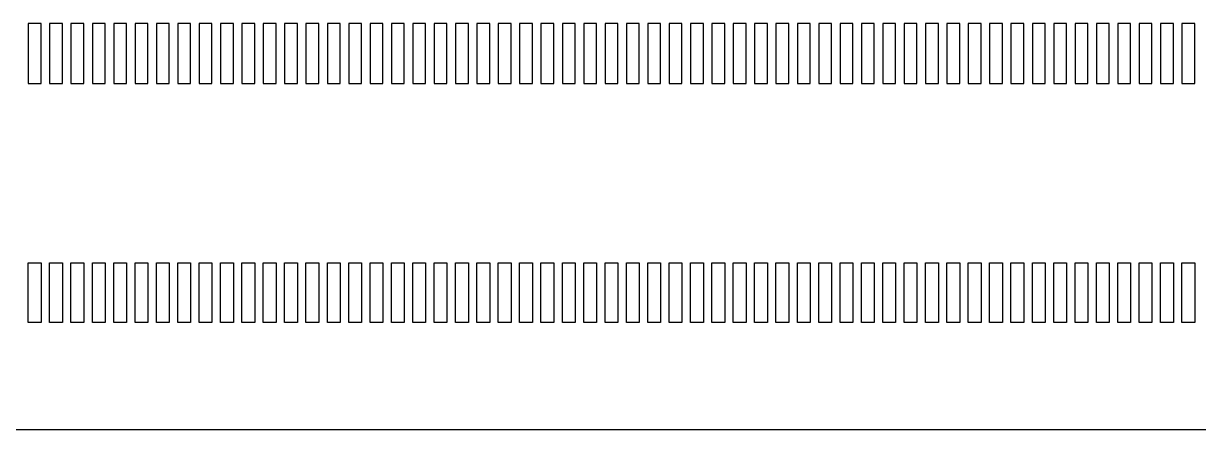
# Model space of a CAD drawing. Header units: millimetres. Extents: x 0 to 895, y 0 to 297.
# Drawn here: x 510.85 to 538.35, y 94.93 to 104.43 of the extents above; entities that cross this region are included whole.
import ezdxf

# ---------------------------------------------------------------- set-up
doc = ezdxf.new("R2010")
doc.units = ezdxf.units.MM

msp = doc.modelspace()

# ---------------------------------------------------------------- linework, layer by layer
for p, q in [((511.258, 104.425), (510.958, 104.425)), ((510.958, 104.425), (510.958, 103.025)), ((511.258, 103.025), (511.258, 104.425)), ((511.758, 104.425), (511.458, 104.425)), ((511.458, 104.425), (511.458, 103.025)), ((511.758, 103.025), (511.758, 104.425)), ((512.258, 104.425), (511.958, 104.425)), ((511.958, 104.425), (511.958, 103.025)), ((512.258, 103.025), (512.258, 104.425)), ((512.758, 104.425), (512.458, 104.425)), ((512.458, 104.425), (512.458, 103.025)), ((512.758, 103.025), (512.758, 104.425)), ((513.258, 104.425), (512.958, 104.425)), ((512.958, 104.425), (512.958, 103.025)), ((513.258, 103.025), (513.258, 104.425)), ((513.758, 104.425), (513.458, 104.425)), ((513.458, 104.425), (513.458, 103.025)), ((513.758, 103.025), (513.758, 104.425)), ((514.258, 104.425), (513.958, 104.425)), ((513.958, 104.425), (513.958, 103.025)), ((514.258, 103.025), (514.258, 104.425)), ((514.758, 104.425), (514.458, 104.425)), ((514.458, 104.425), (514.458, 103.025)), ((514.758, 103.025), (514.758, 104.425)), ((515.258, 104.425), (514.958, 104.425)), ((514.958, 104.425), (514.958, 103.025)), ((515.258, 103.025), (515.258, 104.425)), ((515.758, 104.425), (515.458, 104.425)), ((515.458, 104.425), (515.458, 103.025)), ((515.758, 103.025), (515.758, 104.425)), ((516.258, 104.425), (515.958, 104.425)), ((515.958, 104.425), (515.958, 103.025)), ((516.258, 103.025), (516.258, 104.425)), ((516.758, 104.425), (516.458, 104.425)), ((516.458, 104.425), (516.458, 103.025)), ((516.758, 103.025), (516.758, 104.425)), ((517.258, 104.425), (516.958, 104.425)), ((516.958, 104.425), (516.958, 103.025)), ((517.258, 103.025), (517.258, 104.425)), ((517.758, 104.425), (517.458, 104.425)), ((517.458, 104.425), (517.458, 103.025)), ((517.758, 103.025), (517.758, 104.425)), ((518.258, 104.425), (517.958, 104.425)), ((517.958, 104.425), (517.958, 103.025)), ((518.258, 103.025), (518.258, 104.425)), ((518.758, 104.425), (518.458, 104.425)), ((518.458, 104.425), (518.458, 103.025)), ((518.758, 103.025), (518.758, 104.425)), ((519.258, 104.425), (518.958, 104.425)), ((518.958, 104.425), (518.958, 103.025)), ((519.258, 103.025), (519.258, 104.425)), ((519.758, 104.425), (519.458, 104.425)), ((519.458, 104.425), (519.458, 103.025)), ((519.758, 103.025), (519.758, 104.425)), ((520.258, 104.425), (519.958, 104.425)), ((519.958, 104.425), (519.958, 103.025)), ((520.258, 103.025), (520.258, 104.425)), ((520.758, 104.425), (520.458, 104.425)), ((520.458, 104.425), (520.458, 103.025)), ((520.758, 103.025), (520.758, 104.425)), ((521.258, 104.425), (520.958, 104.425)), ((520.958, 104.425), (520.958, 103.025)), ((521.258, 103.025), (521.258, 104.425)), ((521.758, 104.425), (521.458, 104.425)), ((521.458, 104.425), (521.458, 103.025)), ((521.758, 103.025), (521.758, 104.425)), ((522.258, 104.425), (521.958, 104.425)), ((521.958, 104.425), (521.958, 103.025)), ((522.258, 103.025), (522.258, 104.425)), ((522.758, 104.425), (522.458, 104.425)), ((522.458, 104.425), (522.458, 103.025)), ((522.758, 103.025), (522.758, 104.425)), ((523.258, 104.425), (522.958, 104.425)), ((522.958, 104.425), (522.958, 103.025)), ((523.258, 103.025), (523.258, 104.425)), ((523.758, 104.425), (523.458, 104.425)), ((523.458, 104.425), (523.458, 103.025)), ((523.758, 103.025), (523.758, 104.425)), ((524.258, 104.425), (523.958, 104.425)), ((523.958, 104.425), (523.958, 103.025)), ((524.258, 103.025), (524.258, 104.425)), ((524.758, 104.425), (524.458, 104.425)), ((524.458, 104.425), (524.458, 103.025)), ((524.758, 103.025), (524.758, 104.425)), ((525.258, 104.425), (524.958, 104.425)), ((524.958, 104.425), (524.958, 103.025)), ((525.258, 103.025), (525.258, 104.425)), ((525.758, 104.425), (525.458, 104.425)), ((525.458, 104.425), (525.458, 103.025)), ((525.758, 103.025), (525.758, 104.425)), ((526.258, 104.425), (525.958, 104.425)), ((525.958, 104.425), (525.958, 103.025)), ((526.258, 103.025), (526.258, 104.425)), ((526.758, 104.425), (526.458, 104.425)), ((526.458, 104.425), (526.458, 103.025)), ((526.758, 103.025), (526.758, 104.425)), ((527.258, 104.425), (526.958, 104.425)), ((526.958, 104.425), (526.958, 103.025)), ((527.258, 103.025), (527.258, 104.425)), ((527.758, 104.425), (527.458, 104.425)), ((527.458, 104.425), (527.458, 103.025)), ((527.758, 103.025), (527.758, 104.425)), ((528.258, 104.425), (527.958, 104.425)), ((527.958, 104.425), (527.958, 103.025)), ((528.258, 103.025), (528.258, 104.425)), ((528.758, 104.425), (528.458, 104.425)), ((528.458, 104.425), (528.458, 103.025)), ((528.758, 103.025), (528.758, 104.425)), ((529.258, 104.425), (528.958, 104.425)), ((528.958, 104.425), (528.958, 103.025)), ((529.258, 103.025), (529.258, 104.425)), ((529.758, 104.425), (529.458, 104.425)), ((529.458, 104.425), (529.458, 103.025)), ((529.758, 103.025), (529.758, 104.425)), ((530.258, 104.425), (529.958, 104.425)), ((529.958, 104.425), (529.958, 103.025)), ((530.258, 103.025), (530.258, 104.425)), ((530.758, 104.425), (530.458, 104.425)), ((530.458, 104.425), (530.458, 103.025)), ((530.758, 103.025), (530.758, 104.425)), ((531.258, 104.425), (530.958, 104.425)), ((530.958, 104.425), (530.958, 103.025)), ((531.258, 103.025), (531.258, 104.425)), ((531.758, 104.425), (531.458, 104.425)), ((531.458, 104.425), (531.458, 103.025)), ((531.758, 103.025), (531.758, 104.425)), ((532.258, 104.425), (531.958, 104.425)), ((531.958, 104.425), (531.958, 103.025)), ((532.258, 103.025), (532.258, 104.425)), ((532.758, 104.425), (532.458, 104.425)), ((532.458, 104.425), (532.458, 103.025)), ((532.758, 103.025), (532.758, 104.425)), ((533.258, 104.425), (532.958, 104.425)), ((532.958, 104.425), (532.958, 103.025)), ((533.258, 103.025), (533.258, 104.425)), ((533.758, 104.425), (533.458, 104.425)), ((533.458, 104.425), (533.458, 103.025)), ((533.758, 103.025), (533.758, 104.425)), ((534.258, 104.425), (533.958, 104.425)), ((533.958, 104.425), (533.958, 103.025)), ((534.258, 103.025), (534.258, 104.425)), ((534.758, 104.425), (534.458, 104.425)), ((534.458, 104.425), (534.458, 103.025)), ((534.758, 103.025), (534.758, 104.425)), ((535.258, 104.425), (534.958, 104.425)), ((534.958, 104.425), (534.958, 103.025)), ((535.258, 103.025), (535.258, 104.425)), ((535.758, 104.425), (535.458, 104.425)), ((535.458, 104.425), (535.458, 103.025)), ((535.758, 103.025), (535.758, 104.425)), ((536.258, 104.425), (535.958, 104.425)), ((535.958, 104.425), (535.958, 103.025)), ((536.258, 103.025), (536.258, 104.425)), ((536.758, 104.425), (536.458, 104.425)), ((536.458, 104.425), (536.458, 103.025)), ((536.758, 103.025), (536.758, 104.425)), ((537.258, 104.425), (536.958, 104.425)), ((536.958, 104.425), (536.958, 103.025)), ((537.258, 103.025), (537.258, 104.425)), ((537.758, 104.425), (537.458, 104.425)), ((537.458, 104.425), (537.458, 103.025)), ((537.758, 103.025), (537.758, 104.425)), ((538.258, 104.425), (537.958, 104.425)), ((537.958, 104.425), (537.958, 103.025)), ((538.258, 103.025), (538.258, 104.425)), ((510.958, 103.025), (511.258, 103.025)), ((511.458, 103.025), (511.758, 103.025)), ((511.958, 103.025), (512.258, 103.025)), ((512.458, 103.025), (512.758, 103.025)), ((512.958, 103.025), (513.258, 103.025)), ((513.458, 103.025), (513.758, 103.025)), ((513.958, 103.025), (514.258, 103.025)), ((514.458, 103.025), (514.758, 103.025)), ((514.958, 103.025), (515.258, 103.025)), ((515.458, 103.025), (515.758, 103.025)), ((515.958, 103.025), (516.258, 103.025)), ((516.458, 103.025), (516.758, 103.025)), ((516.958, 103.025), (517.258, 103.025)), ((517.458, 103.025), (517.758, 103.025)), ((517.958, 103.025), (518.258, 103.025)), ((518.458, 103.025), (518.758, 103.025)), ((518.958, 103.025), (519.258, 103.025)), ((519.458, 103.025), (519.758, 103.025)), ((519.958, 103.025), (520.258, 103.025)), ((520.458, 103.025), (520.758, 103.025)), ((520.958, 103.025), (521.258, 103.025)), ((521.458, 103.025), (521.758, 103.025)), ((521.958, 103.025), (522.258, 103.025)), ((522.458, 103.025), (522.758, 103.025)), ((522.958, 103.025), (523.258, 103.025)), ((523.458, 103.025), (523.758, 103.025)), ((523.958, 103.025), (524.258, 103.025)), ((524.458, 103.025), (524.758, 103.025)), ((524.958, 103.025), (525.258, 103.025)), ((525.458, 103.025), (525.758, 103.025)), ((525.958, 103.025), (526.258, 103.025)), ((526.458, 103.025), (526.758, 103.025)), ((526.958, 103.025), (527.258, 103.025)), ((527.458, 103.025), (527.758, 103.025)), ((527.958, 103.025), (528.258, 103.025)), ((528.458, 103.025), (528.758, 103.025)), ((528.958, 103.025), (529.258, 103.025)), ((529.458, 103.025), (529.758, 103.025)), ((529.958, 103.025), (530.258, 103.025)), ((530.458, 103.025), (530.758, 103.025)), ((530.958, 103.025), (531.258, 103.025)), ((531.458, 103.025), (531.758, 103.025)), ((531.958, 103.025), (532.258, 103.025)), ((532.458, 103.025), (532.758, 103.025)), ((532.958, 103.025), (533.258, 103.025)), ((533.458, 103.025), (533.758, 103.025)), ((533.958, 103.025), (534.258, 103.025)), ((534.458, 103.025), (534.758, 103.025)), ((534.958, 103.025), (535.258, 103.025)), ((535.458, 103.025), (535.758, 103.025)), ((535.958, 103.025), (536.258, 103.025)), ((536.458, 103.025), (536.758, 103.025)), ((536.958, 103.025), (537.258, 103.025)), ((537.458, 103.025), (537.758, 103.025)), ((537.958, 103.025), (538.258, 103.025)), ((510.958, 97.425), (510.958, 98.825)), ((510.958, 98.825), (511.258, 98.825)), ((511.258, 98.825), (511.258, 97.425)), ((511.458, 97.425), (511.458, 98.825)), ((511.458, 98.825), (511.758, 98.825)), ((511.758, 98.825), (511.758, 97.425)), ((511.958, 97.425), (511.958, 98.825)), ((511.958, 98.825), (512.258, 98.825)), ((512.258, 98.825), (512.258, 97.425)), ((512.458, 97.425), (512.458, 98.825)), ((512.458, 98.825), (512.758, 98.825)), ((512.758, 98.825), (512.758, 97.425)), ((512.958, 97.425), (512.958, 98.825)), ((512.958, 98.825), (513.258, 98.825)), ((513.258, 98.825), (513.258, 97.425)), ((513.458, 97.425), (513.458, 98.825)), ((513.458, 98.825), (513.758, 98.825)), ((513.758, 98.825), (513.758, 97.425)), ((513.958, 97.425), (513.958, 98.825)), ((513.958, 98.825), (514.258, 98.825)), ((514.258, 98.825), (514.258, 97.425)), ((514.458, 97.425), (514.458, 98.825)), ((514.458, 98.825), (514.758, 98.825)), ((514.758, 98.825), (514.758, 97.425)), ((514.958, 97.425), (514.958, 98.825)), ((514.958, 98.825), (515.258, 98.825)), ((515.258, 98.825), (515.258, 97.425)), ((515.458, 97.425), (515.458, 98.825)), ((515.458, 98.825), (515.758, 98.825)), ((515.758, 98.825), (515.758, 97.425)), ((515.958, 97.425), (515.958, 98.825)), ((515.958, 98.825), (516.258, 98.825)), ((516.258, 98.825), (516.258, 97.425)), ((516.458, 97.425), (516.458, 98.825)), ((516.458, 98.825), (516.758, 98.825)), ((516.758, 98.825), (516.758, 97.425)), ((516.958, 97.425), (516.958, 98.825)), ((516.958, 98.825), (517.258, 98.825)), ((517.258, 98.825), (517.258, 97.425)), ((517.458, 97.425), (517.458, 98.825)), ((517.458, 98.825), (517.758, 98.825)), ((517.758, 98.825), (517.758, 97.425)), ((517.958, 97.425), (517.958, 98.825)), ((517.958, 98.825), (518.258, 98.825)), ((518.258, 98.825), (518.258, 97.425)), ((518.458, 97.425), (518.458, 98.825)), ((518.458, 98.825), (518.758, 98.825)), ((518.758, 98.825), (518.758, 97.425)), ((518.958, 97.425), (518.958, 98.825)), ((518.958, 98.825), (519.258, 98.825)), ((519.258, 98.825), (519.258, 97.425)), ((519.458, 97.425), (519.458, 98.825)), ((519.458, 98.825), (519.758, 98.825)), ((519.758, 98.825), (519.758, 97.425)), ((519.958, 97.425), (519.958, 98.825)), ((519.958, 98.825), (520.258, 98.825)), ((520.258, 98.825), (520.258, 97.425)), ((520.458, 97.425), (520.458, 98.825)), ((520.458, 98.825), (520.758, 98.825)), ((520.758, 98.825), (520.758, 97.425)), ((520.958, 97.425), (520.958, 98.825)), ((520.958, 98.825), (521.258, 98.825)), ((521.258, 98.825), (521.258, 97.425)), ((521.458, 97.425), (521.458, 98.825)), ((521.458, 98.825), (521.758, 98.825)), ((521.758, 98.825), (521.758, 97.425)), ((521.958, 97.425), (521.958, 98.825)), ((521.958, 98.825), (522.258, 98.825)), ((522.258, 98.825), (522.258, 97.425)), ((522.458, 97.425), (522.458, 98.825)), ((522.458, 98.825), (522.758, 98.825)), ((522.758, 98.825), (522.758, 97.425)), ((522.958, 97.425), (522.958, 98.825)), ((522.958, 98.825), (523.258, 98.825)), ((523.258, 98.825), (523.258, 97.425)), ((523.458, 97.425), (523.458, 98.825)), ((523.458, 98.825), (523.758, 98.825)), ((523.758, 98.825), (523.758, 97.425)), ((523.958, 97.425), (523.958, 98.825)), ((523.958, 98.825), (524.258, 98.825)), ((524.258, 98.825), (524.258, 97.425)), ((524.458, 97.425), (524.458, 98.825)), ((524.458, 98.825), (524.758, 98.825)), ((524.758, 98.825), (524.758, 97.425)), ((524.958, 97.425), (524.958, 98.825)), ((524.958, 98.825), (525.258, 98.825)), ((525.258, 98.825), (525.258, 97.425)), ((525.458, 97.425), (525.458, 98.825)), ((525.458, 98.825), (525.758, 98.825)), ((525.758, 98.825), (525.758, 97.425)), ((525.958, 97.425), (525.958, 98.825)), ((525.958, 98.825), (526.258, 98.825)), ((526.258, 98.825), (526.258, 97.425)), ((526.458, 97.425), (526.458, 98.825)), ((526.458, 98.825), (526.758, 98.825)), ((526.758, 98.825), (526.758, 97.425)), ((526.958, 97.425), (526.958, 98.825)), ((526.958, 98.825), (527.258, 98.825)), ((527.258, 98.825), (527.258, 97.425)), ((527.458, 97.425), (527.458, 98.825)), ((527.458, 98.825), (527.758, 98.825)), ((527.758, 98.825), (527.758, 97.425)), ((527.958, 97.425), (527.958, 98.825)), ((527.958, 98.825), (528.258, 98.825)), ((528.258, 98.825), (528.258, 97.425)), ((528.458, 97.425), (528.458, 98.825)), ((528.458, 98.825), (528.758, 98.825)), ((528.758, 98.825), (528.758, 97.425)), ((528.958, 97.425), (528.958, 98.825)), ((528.958, 98.825), (529.258, 98.825)), ((529.258, 98.825), (529.258, 97.425)), ((529.458, 97.425), (529.458, 98.825)), ((529.458, 98.825), (529.758, 98.825)), ((529.758, 98.825), (529.758, 97.425)), ((529.958, 97.425), (529.958, 98.825)), ((529.958, 98.825), (530.258, 98.825)), ((530.258, 98.825), (530.258, 97.425)), ((530.458, 97.425), (530.458, 98.825)), ((530.458, 98.825), (530.758, 98.825)), ((530.758, 98.825), (530.758, 97.425)), ((530.958, 97.425), (530.958, 98.825)), ((530.958, 98.825), (531.258, 98.825)), ((531.258, 98.825), (531.258, 97.425)), ((531.458, 97.425), (531.458, 98.825)), ((531.458, 98.825), (531.758, 98.825)), ((531.758, 98.825), (531.758, 97.425)), ((531.958, 97.425), (531.958, 98.825)), ((531.958, 98.825), (532.258, 98.825)), ((532.258, 98.825), (532.258, 97.425)), ((532.458, 97.425), (532.458, 98.825)), ((532.458, 98.825), (532.758, 98.825)), ((532.758, 98.825), (532.758, 97.425)), ((532.958, 97.425), (532.958, 98.825)), ((532.958, 98.825), (533.258, 98.825)), ((533.258, 98.825), (533.258, 97.425)), ((533.458, 97.425), (533.458, 98.825)), ((533.458, 98.825), (533.758, 98.825)), ((533.758, 98.825), (533.758, 97.425)), ((533.958, 97.425), (533.958, 98.825)), ((533.958, 98.825), (534.258, 98.825)), ((534.258, 98.825), (534.258, 97.425)), ((534.458, 97.425), (534.458, 98.825)), ((534.458, 98.825), (534.758, 98.825)), ((534.758, 98.825), (534.758, 97.425)), ((534.958, 97.425), (534.958, 98.825)), ((534.958, 98.825), (535.258, 98.825)), ((535.258, 98.825), (535.258, 97.425)), ((535.458, 97.425), (535.458, 98.825)), ((535.458, 98.825), (535.758, 98.825)), ((535.758, 98.825), (535.758, 97.425)), ((535.958, 97.425), (535.958, 98.825)), ((535.958, 98.825), (536.258, 98.825)), ((536.258, 98.825), (536.258, 97.425)), ((536.458, 97.425), (536.458, 98.825)), ((536.458, 98.825), (536.758, 98.825)), ((536.758, 98.825), (536.758, 97.425)), ((536.958, 97.425), (536.958, 98.825)), ((536.958, 98.825), (537.258, 98.825)), ((537.258, 98.825), (537.258, 97.425)), ((537.458, 97.425), (537.458, 98.825)), ((537.458, 98.825), (537.758, 98.825)), ((537.758, 98.825), (537.758, 97.425)), ((537.958, 97.425), (537.958, 98.825)), ((537.958, 98.825), (538.258, 98.825)), ((538.258, 98.825), (538.258, 97.425)), ((511.258, 97.425), (510.958, 97.425)), ((511.758, 97.425), (511.458, 97.425)), ((512.258, 97.425), (511.958, 97.425)), ((512.758, 97.425), (512.458, 97.425)), ((513.258, 97.425), (512.958, 97.425)), ((513.758, 97.425), (513.458, 97.425)), ((514.258, 97.425), (513.958, 97.425)), ((514.758, 97.425), (514.458, 97.425)), ((515.258, 97.425), (514.958, 97.425)), ((515.758, 97.425), (515.458, 97.425)), ((516.258, 97.425), (515.958, 97.425)), ((516.758, 97.425), (516.458, 97.425)), ((517.258, 97.425), (516.958, 97.425)), ((517.758, 97.425), (517.458, 97.425)), ((518.258, 97.425), (517.958, 97.425)), ((518.758, 97.425), (518.458, 97.425)), ((519.258, 97.425), (518.958, 97.425)), ((519.758, 97.425), (519.458, 97.425)), ((520.258, 97.425), (519.958, 97.425)), ((520.758, 97.425), (520.458, 97.425)), ((521.258, 97.425), (520.958, 97.425)), ((521.758, 97.425), (521.458, 97.425)), ((522.258, 97.425), (521.958, 97.425)), ((522.758, 97.425), (522.458, 97.425)), ((523.258, 97.425), (522.958, 97.425)), ((523.758, 97.425), (523.458, 97.425)), ((524.258, 97.425), (523.958, 97.425)), ((524.758, 97.425), (524.458, 97.425)), ((525.258, 97.425), (524.958, 97.425)), ((525.758, 97.425), (525.458, 97.425)), ((526.258, 97.425), (525.958, 97.425)), ((526.758, 97.425), (526.458, 97.425)), ((527.258, 97.425), (526.958, 97.425)), ((527.758, 97.425), (527.458, 97.425)), ((528.258, 97.425), (527.958, 97.425)), ((528.758, 97.425), (528.458, 97.425)), ((529.258, 97.425), (528.958, 97.425)), ((529.758, 97.425), (529.458, 97.425)), ((530.258, 97.425), (529.958, 97.425)), ((530.758, 97.425), (530.458, 97.425)), ((531.258, 97.425), (530.958, 97.425)), ((531.758, 97.425), (531.458, 97.425)), ((532.258, 97.425), (531.958, 97.425)), ((532.758, 97.425), (532.458, 97.425)), ((533.258, 97.425), (532.958, 97.425)), ((533.758, 97.425), (533.458, 97.425)), ((534.258, 97.425), (533.958, 97.425)), ((534.758, 97.425), (534.458, 97.425)), ((535.258, 97.425), (534.958, 97.425)), ((535.758, 97.425), (535.458, 97.425)), ((536.258, 97.425), (535.958, 97.425)), ((536.758, 97.425), (536.458, 97.425)), ((537.258, 97.425), (536.958, 97.425)), ((537.758, 97.425), (537.458, 97.425)), ((538.258, 97.425), (537.958, 97.425))]:
    msp.add_line(p, q)
at = {"color": 7, "linetype": 'Continuous', "lineweight": 25}
msp.add_line((485.708, 94.925), (565.708, 94.925), dxfattribs=at)

doc.saveas('drawing.dxf')
